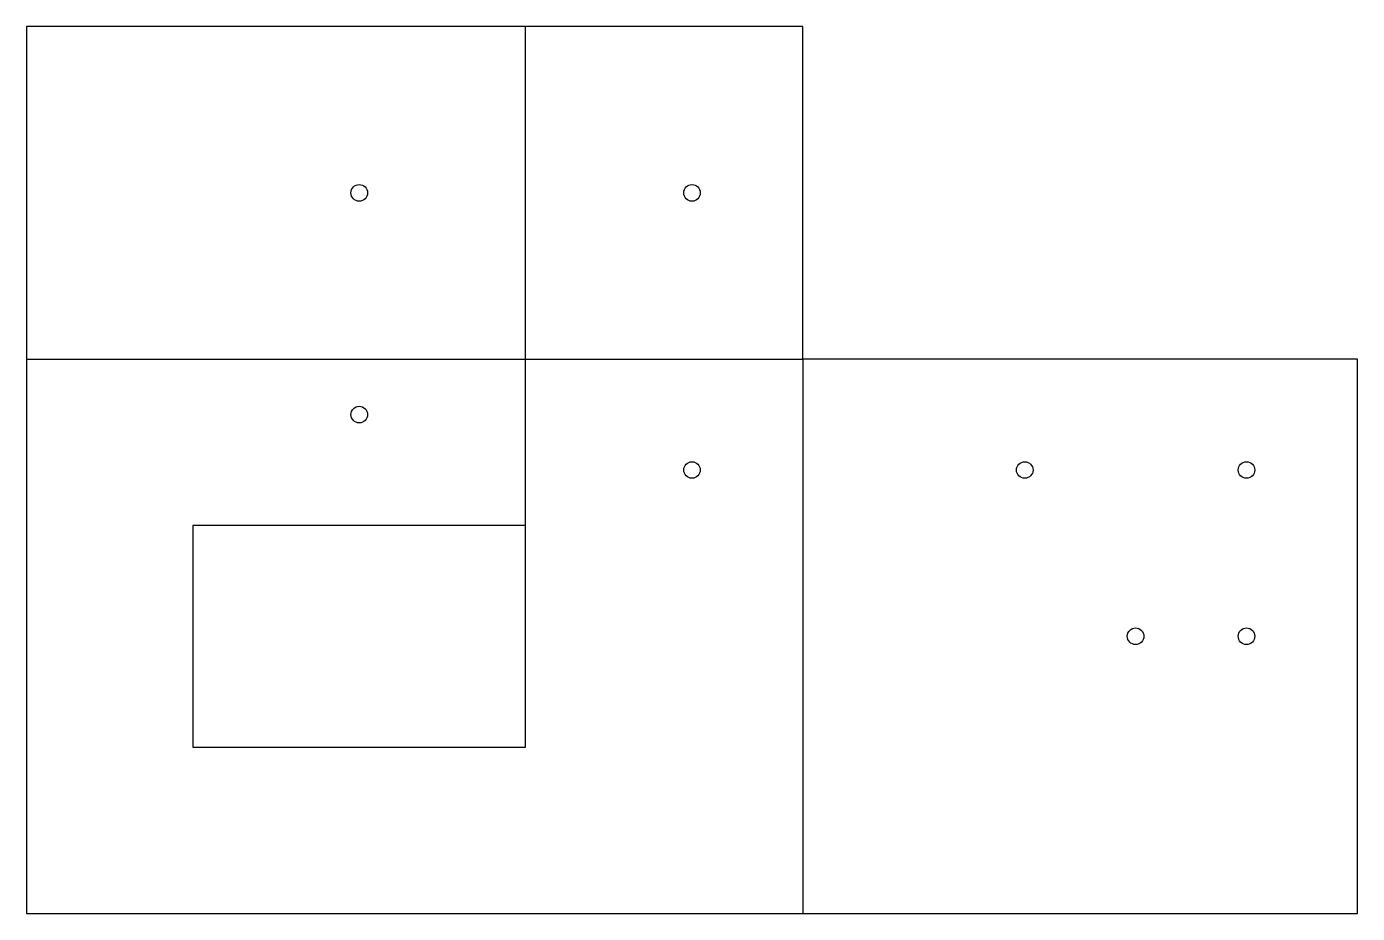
# Model space of a CAD drawing. Header units: feet. Extents: x 0 to 120, y 0 to 80.
import ezdxf

# ---------------------------------------------------------------- set-up
doc = ezdxf.new("R2010")
doc.units = ezdxf.units.FT
for name, color, linetype in [('A-CORE', 3, 'Continuous'), ('A-WALL', 7, 'Continuous'), ('A-WALL-PART', 8, 'Continuous'), ('S-COLS', 1, 'Continuous')]:
    doc.layers.add(name, color=color, linetype=linetype)

msp = doc.modelspace()

# ---------------------------------------------------------------- linework, layer by layer
at = {"layer": 'A-CORE'}
msp.add_lwpolyline([(15, 15), (45, 15), (45, 35), (15, 35)], close=True, dxfattribs=at)
at = {"layer": 'A-WALL'}
msp.add_lwpolyline([(0, 0), (120, 0), (120, 50), (70, 50), (70, 80), (0, 80)], close=True, dxfattribs=at)
at = {"layer": 'A-WALL-PART'}
for p, q in [((45, 35), (45, 80)), ((0, 50), (70, 50)), ((70, 50), (70, 0))]:
    msp.add_line(p, q, dxfattribs=at)
at = {"layer": 'S-COLS'}
for centre in [(30, 65), (60, 65), (30, 45), (60, 40), (90, 40), (110, 40), (100, 25), (110, 25)]:
    msp.add_circle(centre, 0.75, dxfattribs=at)

doc.saveas('drawing.dxf')
